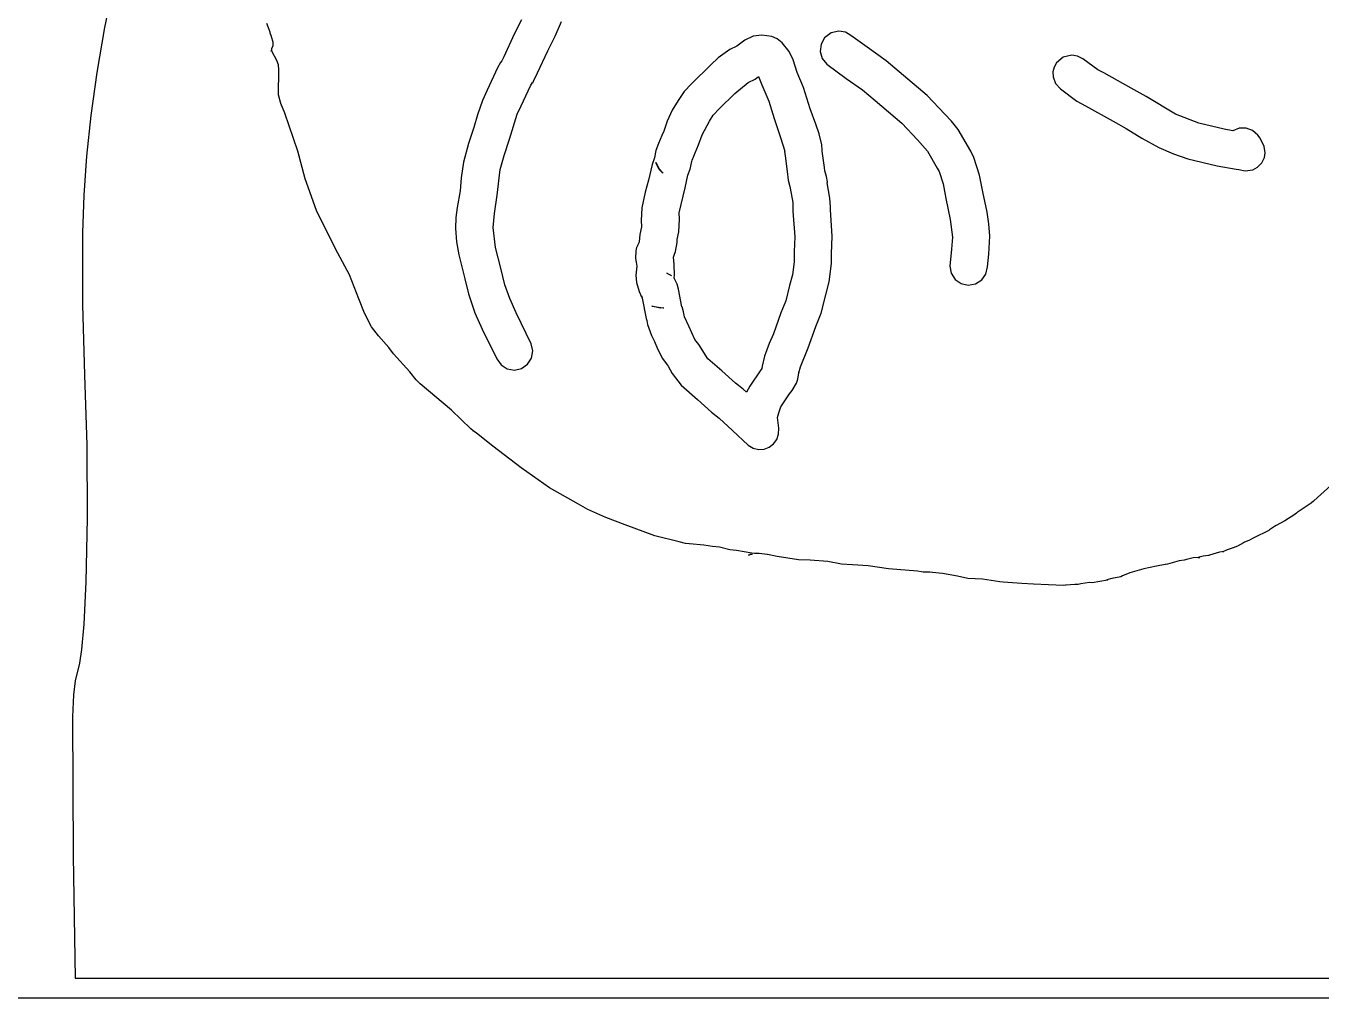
# Model space of a CAD drawing. Extents: x 2 to 598, y 1588 to 7998.
# Drawn here: x 266.2 to 432.1, y 2380.9 to 2505.5 of the extents above; entities that cross this region are included whole.
import ezdxf

# ---------------------------------------------------------------- set-up
doc = ezdxf.new("R2010")
doc.units = 0

msp = doc.modelspace()

# ---------------------------------------------------------------- linework, layer by layer
at = {"layer": 'Calque 1'}
for p, q in [((277.623017, 2511.381271), (276.32553, 2505.256357)), ((329.71709, 2506.239), (328.77916, 2504.4086)), ((276.32553, 2505.256357), (275.313509, 2499.473161)), ((297.50945, 2504.6369), (297.08777, 2505.7506)), ((297.52235, 2504.5379), (297.50945, 2504.6369)), ((334.03328, 2504.1477), (334.843485, 2506.036788)), ((369.351822, 2504.562566), (368.52524, 2503.9331)), ((370.36699, 2504.7837), (369.351822, 2504.562566)), ((371.187343, 2504.642832), (370.36686, 2504.7904)), ((370.36686, 2504.7904), (370.36699, 2504.7837)), ((371.90785, 2504.2235), (371.187343, 2504.642832)), ((297.7058, 2504.0961), (297.52235, 2504.5379)), ((297.7058, 2504.0621), (297.7058, 2504.0961)), ((297.892607, 2503.361097), (297.7058, 2504.0621)), ((297.743, 2502.55), (297.901284, 2502.938925)), ((297.901284, 2502.938925), (297.892607, 2503.361097)), ((328.77916, 2504.4086), (327.45625, 2501.507)), ((333.0721, 2502.2693), (334.03328, 2504.1477)), ((358.32741, 2503.6277), (357.28303, 2502.8489)), ((359.381437, 2504.1207), (358.32741, 2503.6277)), ((360.49524, 2504.2798), (359.381437, 2504.1207)), ((360.49663, 2504.2798), (360.49524, 2504.2798)), ((361.78159, 2504.096137), (360.49663, 2504.2798)), ((362.454498, 2503.789202), (361.78159, 2504.096137)), ((363.1006, 2503.2845), (362.454498, 2503.789202)), ((363.982122, 2502.183764), (363.1006, 2503.2845)), ((368.071909, 2503.113756), (367.96662, 2502.1833)), ((368.52524, 2503.9331), (368.071909, 2503.113756)), ((373.967525, 2502.745762), (371.90785, 2504.2235)), ((297.6035, 2502.208), (297.618, 2502.249)), ((297.618, 2502.24), (297.6035, 2502.208)), ((297.618, 2502.249), (297.61794, 2502.2464)), ((297.61794, 2502.2464), (297.618, 2502.24)), ((297.7327, 2502.5215), (297.743, 2502.5385)), ((297.743, 2502.29), (297.7327, 2502.5215)), ((297.743, 2502.5385), (297.743, 2502.55)), ((297.74312, 2502.2228), (297.743, 2502.29)), ((298.36892, 2501.0414), (297.74312, 2502.2228)), ((327.45625, 2501.507), (327.24851, 2501.0734)), ((331.7776, 2499.425), (333.0721, 2502.2693)), ((354.90906, 2501.347225), (353.94215, 2500.4584)), ((356.41177, 2502.4432), (354.90906, 2501.347225)), ((357.28303, 2502.8489), (356.41177, 2502.4432)), ((364.514725, 2501.123763), (363.982122, 2502.183764)), ((367.96662, 2502.1833), (367.967, 2502.19)), ((367.967, 2502.19), (368.22581, 2501.290023)), ((368.22581, 2501.290023), (368.80933, 2500.5576)), ((376.41765, 2500.9828), (373.967525, 2502.745762)), ((399.079776, 2501.455136), (398.22377, 2500.7317)), ((400.17094, 2501.711), (399.079776, 2501.455136)), ((400.911655, 2501.589591), (400.17092, 2501.7112)), ((400.17092, 2501.7112), (400.17094, 2501.711)), ((401.57859, 2501.2451), (400.911655, 2501.589591)), ((403.52162, 2499.8147), (401.57859, 2501.2451)), ((298.586957, 2500.451645), (298.36892, 2501.0414)), ((298.64435, 2499.8255), (298.586957, 2500.451645)), ((298.60615, 2496.6138), (298.64435, 2499.8255)), ((326.66203, 2500.0906), (325.30759, 2497.2071)), ((327.03824, 2500.7578), (326.66203, 2500.0906)), ((327.18241, 2500.9924), (327.03824, 2500.7578)), ((327.24851, 2501.0734), (327.18241, 2500.9924)), ((353.94215, 2500.4584), (351.46375, 2498.0301)), ((365.0302, 2499.4905), (364.514725, 2501.123763)), ((368.80933, 2500.5576), (371.281528, 2498.73825)), ((378.06768, 2499.5767), (376.41765, 2500.9828)), ((381.66901, 2496.5397), (378.06768, 2499.5767)), ((397.921803, 2500.182923), (397.77212, 2499.5747)), ((397.77212, 2499.5747), (397.78502, 2498.9489)), ((398.22377, 2500.7317), (397.921803, 2500.182923)), ((404.2854, 2499.4271), (403.52162, 2499.8147)), ((275.313509, 2499.473161), (274.555792, 2493.99227)), ((330.86904, 2497.7791), (331.12122, 2498.2267)), ((331.12122, 2498.2267), (331.18792, 2498.1937)), ((331.18792, 2498.1937), (331.22922, 2498.2737)), ((331.22922, 2498.2737), (331.24322, 2498.3027)), ((331.24322, 2498.3027), (331.25612, 2498.3287)), ((331.256, 2498.34), (331.266, 2498.351)), ((331.25612, 2498.3287), (331.256, 2498.34)), ((331.266, 2498.36), (331.7776, 2499.425)), ((331.266, 2498.351), (331.266, 2498.36)), ((351.46375, 2498.0301), (350.55011, 2497.0477)), ((357.02861, 2496.7864), (358.73342, 2498.224)), ((358.73342, 2498.224), (359.64344, 2498.6534)), ((359.64344, 2498.6534), (360.08579, 2498.9599)), ((360.08579, 2498.9599), (360.08604, 2498.9546)), ((360.08604, 2498.9546), (360.50617, 2497.8942)), ((365.83222, 2497.5764), (365.0302, 2499.4905)), ((371.281528, 2498.73825), (373.39665, 2497.2528)), ((397.78502, 2498.9489), (398.10439, 2498.068523)), ((398.10439, 2498.068523), (398.73638, 2497.3774)), ((407.79423, 2497.468), (404.2854, 2499.4271)), ((298.884032, 2495.4992), (298.60615, 2496.6138)), ((325.30759, 2497.2071), (324.72158, 2495.9188)), ((329.67221, 2495.2082), (330.86904, 2497.7791)), ((350.55011, 2497.0477), (349.77238, 2495.8953)), ((355.08919, 2494.8867), (357.02861, 2496.7864)), ((360.50617, 2497.8942), (361.37278, 2495.808)), ((366.68798, 2494.8241), (365.83222, 2497.5764)), ((373.39665, 2497.2528), (374.98725, 2495.8958)), ((383.92572, 2494.1574), (381.66901, 2496.5397)), ((398.73638, 2497.3774), (400.85201, 2495.825)), ((409.71246, 2496.3989), (407.79423, 2497.468)), ((413.48174, 2494.1695), (409.71246, 2496.3989)), ((299.41024, 2494.261), (298.884032, 2495.4992)), ((324.72158, 2495.9188), (324.089113, 2494.044238)), ((329.17715, 2494.1329), (329.67221, 2495.2082)), ((349.01792, 2494.661525), (348.35541, 2493.2536)), ((349.77238, 2495.8953), (349.01792, 2494.661525)), ((354.26857, 2494.0144), (355.08919, 2494.8867)), ((361.37278, 2495.808), (362.05491, 2493.5787)), ((367.40521, 2492.868937), (366.68798, 2494.8241)), ((374.98725, 2495.8958), (378.42166, 2493.005)), ((400.85201, 2495.825), (401.95427, 2495.2318)), ((401.95427, 2495.2318), (401.95427, 2495.2313)), ((401.95427, 2495.2313), (405.48016, 2493.2634)), ((274.555792, 2493.99227), (274.021215, 2488.774274)), ((301.0768, 2489.4096), (299.41024, 2494.261)), ((324.089113, 2494.044238), (323.61932, 2492.4384)), ((328.186, 2490.9589), (329.17715, 2494.1329)), ((348.35541, 2493.2536), (347.93425, 2491.9736)), ((352.83093, 2491.5179), (353.76938, 2493.2393)), ((353.76938, 2493.2393), (354.26857, 2494.0144)), ((362.05491, 2493.5787), (362.86779, 2491.161337)), ((378.42166, 2493.005), (380.41947, 2490.8791)), ((384.77013, 2493.268912), (383.92572, 2494.1574)), ((385.64034, 2492.172), (384.77013, 2493.268912)), ((405.48016, 2493.2634), (407.16171, 2492.3327)), ((416.455021, 2493.013087), (413.48174, 2494.1695)), ((419.70461, 2492.2322), (416.455021, 2493.013087)), ((323.61932, 2492.4384), (322.922898, 2490.38195)), ((347.68362, 2491.4031), (347.25625, 2490.4037)), ((347.93425, 2491.9736), (347.68362, 2491.4031)), ((352.4015, 2490.2162), (352.83093, 2491.5179)), ((367.824956, 2491.636961), (367.40521, 2492.868937)), ((368.16024, 2490.2021), (367.824956, 2491.636961)), ((387.2418, 2489.4218), (385.64034, 2492.172)), ((407.16171, 2492.3327), (409.153707, 2491.089)), ((420.79292, 2492.0343), (419.70461, 2492.2322)), ((421.633515, 2492.366068), (420.79292, 2492.0343)), ((422.50874, 2492.367978), (421.633515, 2492.366068)), ((423.32678, 2492.056799), (422.50874, 2492.367978)), ((423.99582, 2491.4493), (423.32678, 2492.056799)), ((424.311255, 2491.090637), (423.99582, 2491.4493)), ((322.922898, 2490.38195), (322.2747, 2488.0159)), ((327.490325, 2488.87245), (328.186, 2490.9589)), ((347.25625, 2490.4037), (346.93638, 2489.5097)), ((351.93745, 2489.1786), (352.4015, 2490.2162)), ((362.86779, 2491.161337), (363.43002, 2489.4006)), ((368.23674, 2489.536337), (368.16024, 2490.2021)), ((380.41947, 2490.8791), (381.715, 2489.4099)), ((409.153707, 2491.089), (411.34543, 2489.8714)), ((411.34543, 2489.8714), (413.193424, 2489.058309)), ((424.81644, 2490.0101), (424.311255, 2491.090637)), ((424.947327, 2489.204625), (424.81644, 2490.0101)), ((274.021215, 2488.774274), (273.678612, 2483.779758)), ((302.00646, 2485.8563), (301.0768, 2489.4096)), ((322.2747, 2488.0159), (321.99728, 2486.003538)), ((326.9778, 2487.0542), (327.490325, 2488.87245)), ((346.68262, 2488.4141), (346.42683, 2487.7087)), ((346.77252, 2488.7443), (346.68262, 2488.4141)), ((346.82062, 2489.0859), (346.77252, 2488.7443)), ((346.93638, 2489.5097), (346.82062, 2489.0859)), ((351.29563, 2487.0857), (351.54781, 2488.0727)), ((351.54781, 2488.0727), (351.58191, 2488.2442)), ((351.58191, 2488.2442), (351.7695, 2488.7677)), ((351.7695, 2488.7677), (351.93745, 2489.1786)), ((363.43002, 2489.4006), (363.409445, 2489.3762)), ((363.409445, 2489.3762), (363.46462, 2488.8022)), ((363.46462, 2488.8022), (363.75298, 2486.8199)), ((368.22324, 2489.4192), (368.23674, 2489.536337)), ((368.524, 2487.33), (368.22324, 2489.4192)), ((381.715, 2489.4099), (382.96092, 2487.2509)), ((387.65521, 2488.5965), (387.2418, 2489.4218)), ((388.366435, 2486.323162), (387.65521, 2488.5965)), ((413.193424, 2489.058309), (415.064179, 2488.41695)), ((415.064179, 2488.41695), (418.80182, 2487.5181)), ((424.50949, 2487.9244), (424.848418, 2488.609784)), ((424.848418, 2488.609784), (424.947327, 2489.204625)), ((326.61555, 2483.7531), (326.9778, 2487.0542)), ((346.42683, 2487.7087), (345.98293, 2485.6856)), ((346.90544, 2487.9377), (347.335365, 2487.163662)), ((347.34985, 2487.0587), (346.90544, 2487.9377)), ((346.90544, 2487.9377), (346.90544, 2487.9377)), ((347.335365, 2487.163662), (347.77774, 2486.6597)), ((347.78185, 2486.642525), (347.34985, 2487.0587)), ((347.77774, 2486.6597), (347.862006, 2486.5907)), ((347.862006, 2486.5907), (347.78185, 2486.642525)), ((350.68688, 2484.722), (351.02743, 2486.3358)), ((351.02743, 2486.3358), (351.29563, 2487.0857)), ((363.75298, 2486.8199), (363.8677, 2485.714)), ((368.56773, 2486.8716), (368.52333, 2487.3315)), ((368.52333, 2487.3315), (368.524, 2487.33)), ((368.76771, 2486.1533), (368.56773, 2486.8716)), ((382.96092, 2487.2509), (383.20225, 2486.8034)), ((383.20225, 2486.8034), (383.69503, 2485.204825)), ((388.78951, 2484.1942), (388.366435, 2486.323162)), ((418.80182, 2487.5181), (421.25439, 2487.0871)), ((421.25439, 2487.0871), (421.56083, 2487.0501)), ((421.56083, 2487.0501), (422.38765, 2486.8749)), ((422.38765, 2486.8749), (423.35347, 2487.031212)), ((423.35347, 2487.031212), (423.957931, 2487.35183)), ((423.957931, 2487.35183), (424.50949, 2487.9244)), ((303.48286, 2481.7966), (302.00646, 2485.8563)), ((321.99728, 2486.003538), (321.85096, 2484.3355)), ((345.98293, 2485.6856), (345.570015, 2484.1773)), ((349.89726, 2481.5294), (350.68688, 2484.722)), ((363.8677, 2485.714), (364.09508, 2484.8851)), ((364.09508, 2484.8851), (364.12398, 2484.6603)), ((364.12398, 2484.6603), (364.44283, 2482.8326)), ((368.881481, 2485.474775), (368.76771, 2486.1533)), ((368.87262, 2485.3451), (368.881481, 2485.474775)), ((369.208, 2483.3928), (368.87262, 2485.3451)), ((383.69503, 2485.204825), (384.06421, 2483.3514)), ((273.678612, 2483.779758), (273.49682, 2478.969312)), ((321.85096, 2484.3355), (321.486298, 2482.193)), ((326.255612, 2481.417788), (326.61555, 2483.7531)), ((345.570015, 2484.1773), (345.13595, 2482.1515)), ((369.27, 2482.2879), (369.208, 2483.3928)), ((384.06421, 2483.3514), (384.603575, 2480.6593)), ((389.332755, 2481.587862), (388.78951, 2484.1942)), ((304.66987, 2479.3911), (303.48286, 2481.7966)), ((321.486298, 2482.193), (321.322083, 2480.909172)), ((326.07605, 2479.6221), (326.255612, 2481.417788)), ((345.13595, 2482.1515), (345.059325, 2480.525375)), ((349.927535, 2480.698313), (349.89726, 2481.5294)), ((364.44283, 2482.8326), (364.47953, 2482.5375)), ((364.47953, 2482.5375), (364.48253, 2481.7298)), ((364.48253, 2481.7298), (364.72592, 2478.424)), ((369.27, 2481.95), (369.27, 2482.2879)), ((369.27009, 2481.9473), (369.27, 2481.95)), ((369.51814, 2478.4902), (369.27009, 2481.9473)), ((389.578872, 2480.116258), (389.332755, 2481.587862)), ((321.322083, 2480.909172), (321.27786, 2479.4847)), ((345.08845, 2479.7097), (344.87657, 2478.7522)), ((345.059325, 2480.525375), (345.08845, 2479.7097)), ((349.84606, 2479.0624), (349.927535, 2480.698313)), ((384.603575, 2480.6593), (384.91119, 2478.377)), ((389.70935, 2478.5145), (389.578872, 2480.116258)), ((273.49682, 2478.969312), (273.491013, 2469.742981)), ((306.18864, 2476.337), (304.66987, 2479.3911)), ((321.27786, 2479.4847), (321.409533, 2477.781766)), ((326.38976, 2477.0815), (326.07605, 2479.6221)), ((344.87657, 2478.7522), (344.79647, 2477.8163)), ((349.63212, 2478.0929), (349.84606, 2479.0624)), ((349.649785, 2477.706325), (349.63212, 2478.0929)), ((364.72592, 2478.424), (364.64792, 2476.557)), ((369.43344, 2476.2852), (369.51814, 2478.4902)), ((384.91119, 2478.377), (384.768487, 2476.8553)), ((389.571512, 2476.230675), (389.70935, 2478.5145)), ((321.409533, 2477.781766), (321.67733, 2476.139675)), ((327.06152, 2474.4059), (326.38976, 2477.0815)), ((344.36246, 2476.6321), (344.30666, 2475.6616)), ((344.455892, 2477.065337), (344.36246, 2476.6321)), ((344.49114, 2477.1034), (344.455892, 2477.065337)), ((344.52984, 2477.2024), (344.49114, 2477.1034)), ((344.58974, 2477.3435), (344.52984, 2477.2024)), ((344.72617, 2477.6561), (344.58974, 2477.3435)), ((344.79647, 2477.8163), (344.72617, 2477.6561)), ((349.27297, 2476.0755), (349.44815, 2476.5468)), ((349.44815, 2476.5468), (349.649785, 2477.706325)), ((364.64792, 2476.557), (364.62982, 2475.2139)), ((384.768487, 2476.8553), (384.58356, 2474.694)), ((307.67123, 2473.5625), (306.18864, 2476.337)), ((321.67733, 2476.139675), (322.45195, 2473.0654)), ((344.30666, 2475.6616), (344.31066, 2475.6611)), ((344.31066, 2475.6611), (344.41195, 2475.1846)), ((344.47865, 2474.6963), (344.373746, 2473.529975)), ((344.41195, 2475.1846), (344.47865, 2474.6963)), ((349.166, 2475.83), (349.27297, 2476.0755)), ((349.17273, 2475.83), (349.166, 2475.83)), ((349.28383, 2474.9557), (349.17273, 2475.83)), ((349.31203, 2473.512037), (349.28383, 2474.9557)), ((364.62982, 2475.2139), (364.40864, 2473.5861)), ((369.1161, 2472.6766), (369.41944, 2475.0098)), ((369.41944, 2475.0098), (369.43344, 2476.2852)), ((384.58356, 2474.694), (384.74776, 2473.77191)), ((389.38275, 2474.5974), (389.571512, 2476.230675)), ((307.67123, 2473.562), (307.67123, 2473.5625)), ((308.86392, 2470.4945), (307.67123, 2473.562)), ((322.45195, 2473.0654), (322.91704, 2471.143)), ((327.57467, 2472.2949), (327.06152, 2474.4059)), ((344.373746, 2473.529975), (344.45243, 2472.572609)), ((348.34668, 2473.7701), (348.34721, 2473.7706)), ((348.92287, 2473.4398), (348.34668, 2473.7701)), ((348.34721, 2473.7706), (348.83297, 2473.5308)), ((348.83297, 2473.5308), (348.92287, 2473.4398)), ((349.24873, 2473.1801), (349.31203, 2473.512037)), ((349.29883, 2473.0478), (349.24873, 2473.1801)), ((349.65849, 2472.3584), (349.29883, 2473.0478)), ((364.40864, 2473.5861), (364.0283, 2472.1882)), ((384.74776, 2473.77191), (385.252384, 2472.982881)), ((388.645975, 2472.914931), (389.175451, 2473.667273)), ((389.175451, 2473.667273), (389.38275, 2474.5974)), ((328.207651, 2470.524511), (327.57467, 2472.2949)), ((344.45243, 2472.572609), (344.78044, 2471.4128)), ((344.78044, 2471.4128), (345.09205, 2470.7343)), ((349.81972, 2471.7522), (349.65849, 2472.3584)), ((350.26621, 2469.4526), (349.81972, 2471.7522)), ((364.0283, 2472.1882), (363.54668, 2470.2214)), ((368.6784, 2471.0198), (369.1161, 2472.6766)), ((385.252384, 2472.982881), (386.020582, 2472.447078)), ((386.020582, 2472.447078), (386.93536, 2472.2461)), ((386.93536, 2472.2461), (387.87304, 2472.415998)), ((387.87304, 2472.415998), (388.645975, 2472.914931)), ((273.491013, 2469.742981), (273.754481, 2460.779983)), ((309.61696, 2468.640787), (308.86392, 2470.4945)), ((322.91704, 2471.143), (322.95634, 2470.987)), ((322.95634, 2470.987), (323.752838, 2468.698922)), ((329.042951, 2468.696213), (328.207651, 2470.524511)), ((345.09205, 2470.7343), (345.08305, 2470.8743)), ((345.08305, 2470.8743), (345.15025, 2470.617)), ((345.15025, 2470.617), (345.13935, 2470.631)), ((345.13935, 2470.631), (345.15535, 2470.596)), ((345.15535, 2470.596), (345.15535, 2470.586)), ((345.15535, 2470.586), (345.67832, 2467.9804)), ((363.54668, 2470.2214), (362.92449, 2468.6934)), ((368.08051, 2468.6598), (368.6784, 2471.0198)), ((310.5155, 2466.8875), (309.61696, 2468.640787)), ((323.752838, 2468.698922), (324.698, 2466.597125)), ((330.94345, 2464.7445), (329.042951, 2468.696213)), ((346.38557, 2469.5502), (347.87024, 2469.3357)), ((346.38557, 2469.5499), (346.38557, 2469.5502)), ((347.493, 2469.2807), (346.38557, 2469.5499)), ((347.946857, 2469.33745), (347.493, 2469.2807)), ((347.87024, 2469.3357), (347.946857, 2469.33745)), ((350.297729, 2469.458712), (350.260339, 2469.532386)), ((350.260339, 2469.532386), (350.26621, 2469.4526)), ((350.46826, 2468.8367), (350.297729, 2469.458712)), ((350.58402, 2468.1871), (350.46826, 2468.8367)), ((351.15711, 2466.981), (350.58402, 2468.1871)), ((362.92449, 2468.6934), (361.97985, 2465.9953)), ((367.3927, 2466.9514), (368.08051, 2468.6598)), ((311.404137, 2465.734175), (310.5155, 2466.8875)), ((324.698, 2466.597125), (326.55561, 2462.7999)), ((345.67832, 2467.9804), (345.75892, 2467.7102)), ((345.75892, 2467.7102), (345.85092, 2467.2167)), ((345.85092, 2467.2167), (346.352415, 2465.81515)), ((351.89918, 2465.2973), (351.15711, 2466.981)), ((366.43978, 2464.2316), (367.3927, 2466.9514)), ((312.70865, 2464.2525), (311.404137, 2465.734175)), ((331.149488, 2463.814225), (330.94345, 2464.7445)), ((346.352415, 2465.81515), (346.76301, 2465.0307)), ((346.76301, 2465.0307), (347.143985, 2464.093087)), ((351.8997, 2465.2973), (351.89918, 2465.2973)), ((351.91, 2465.2873), (351.8997, 2465.2973)), ((352.43865, 2464.6356), (351.91, 2465.2873)), ((361.440612, 2464.767325), (360.8347, 2463.1516)), ((361.97985, 2465.9953), (361.440612, 2464.767325)), ((313.3329, 2463.4484), (312.70865, 2464.2525)), ((315.4258, 2461.125), (313.3329, 2463.4484)), ((330.988473, 2462.908563), (331.149488, 2463.814225)), ((347.143985, 2464.093087), (347.75416, 2462.8593)), ((353.59568, 2462.7933), (352.43865, 2464.6356)), ((360.8347, 2463.1516), (360.52619, 2461.8871)), ((365.42589, 2461.7672), (366.43978, 2464.2316)), ((326.55561, 2462.7999), (327.094806, 2462.034249)), ((327.094806, 2462.034249), (327.885966, 2461.533229)), ((327.885966, 2461.533229), (328.808636, 2461.373121)), ((328.808636, 2461.373121), (329.72234, 2461.5783)), ((329.72234, 2461.5783), (330.499669, 2462.129319)), ((330.499669, 2462.129319), (330.988473, 2462.908563)), ((347.75416, 2462.8593), (348.35154, 2462.0506)), ((348.35154, 2462.0506), (348.49107, 2461.8867)), ((348.49107, 2461.8867), (349.023747, 2460.926762)), ((355.3532, 2461.2637), (353.59568, 2462.7933)), ((360.4919, 2461.5877), (360.26297, 2461.2911)), ((360.527, 2461.89), (360.4919, 2461.5877)), ((360.52619, 2461.8871), (360.527, 2461.89)), ((365.24347, 2461.0318), (365.42589, 2461.7672)), ((273.754481, 2460.779983), (274.037911, 2451.765021)), ((316.23867, 2460.1142), (315.4258, 2461.125)), ((316.74561, 2459.5902), (316.23867, 2460.1142)), ((349.023747, 2460.926762), (350.14885, 2459.4383)), ((357.10089, 2459.699), (355.3532, 2461.2637)), ((360.26297, 2461.2911), (358.93592, 2459.2933)), ((364.93554, 2459.7039), (365.11951, 2460.1907)), ((365.11951, 2460.1907), (365.24147, 2461.0088)), ((365.24027, 2461.0434), (365.24079, 2461.1104)), ((365.24227, 2461.0814), (365.24027, 2461.0434)), ((365.24079, 2461.1104), (365.24127, 2461.1104)), ((365.24127, 2461.1104), (365.24227, 2461.0814)), ((365.24147, 2461.0088), (365.24347, 2461.0318)), ((320.77069, 2456.223), (316.74561, 2459.5902)), ((350.14885, 2459.4383), (352.25363, 2457.5857)), ((358.0998, 2458.9342), (357.10089, 2459.699)), ((358.53802, 2458.5295), (358.0998, 2458.9342)), ((358.93592, 2459.2933), (358.53802, 2458.5295)), ((362.94031, 2456.6478), (364.0343, 2458.3226)), ((364.0343, 2458.3226), (364.389932, 2458.74295)), ((364.389932, 2458.74295), (364.93554, 2459.7039)), ((352.25363, 2457.5857), (354.03956, 2455.9874)), ((362.64783, 2455.8943), (362.94031, 2456.6478)), ((323.24134, 2453.8552), (320.77069, 2456.223)), ((354.03956, 2455.9874), (355.03744, 2455.2246)), ((355.03744, 2455.2246), (356.732517, 2453.630562)), ((362.48246, 2455.2851), (362.64783, 2455.8943)), ((362.65919, 2453.9182), (362.48246, 2455.2851)), ((323.525182, 2453.564687), (323.24134, 2453.8552)), ((323.509769, 2453.59135), (323.50076, 2453.5699)), ((323.50076, 2453.5699), (323.525182, 2453.564687)), ((323.96016, 2453.2702), (323.509769, 2453.59135)), ((326.0453, 2451.6403), (323.96016, 2453.2702)), ((356.732517, 2453.630562), (358.73592, 2451.7654)), ((362.40331, 2452.467456), (362.641927, 2453.144362)), ((362.641927, 2453.144362), (362.65919, 2453.9182)), ((274.037911, 2451.765021), (274.09199, 2442.3828)), ((329.651346, 2448.857362), (326.0453, 2451.6403)), ((358.73592, 2451.7654), (359.397883, 2451.364288)), ((360.790185, 2451.254727), (361.434355, 2451.499)), ((361.434355, 2451.499), (361.986425, 2451.911123)), ((361.986425, 2451.911123), (362.40331, 2452.467456)), ((359.397883, 2451.364288), (360.097, 2451.201944)), ((360.097, 2451.201944), (360.790185, 2451.254727)), ((333.32031, 2446.2722), (329.651346, 2448.857362)), ((433.37379, 2446.5946), (431.64056, 2445.0381)), ((337.00484, 2444.1875), (333.32031, 2446.2722)), ((431.64056, 2445.0381), (431.13982, 2444.5828)), ((338.18978, 2443.5178), (337.00484, 2444.1875)), ((340.493981, 2442.489687), (338.18978, 2443.5178)), ((429.16112, 2443.2253), (429.07012, 2443.1593)), ((429.93627, 2443.741), (429.16112, 2443.2253)), ((430.83751, 2444.3151), (429.93627, 2443.741)), ((430.864315, 2444.347662), (430.83751, 2444.3151)), ((431.13982, 2444.5828), (430.864315, 2444.347662)), ((274.09199, 2442.3828), (273.902878, 2434.224783)), ((342.97915, 2441.5365), (340.493981, 2442.489687)), ((346.78771, 2440.1227), (342.97915, 2441.5365)), ((427.47026, 2442.0456), (426.34475, 2441.456)), ((428.74254, 2442.8579), (427.47026, 2442.0456)), ((428.75284, 2442.8679), (428.74254, 2442.8579)), ((428.78074, 2442.9009), (428.75284, 2442.8679)), ((428.94455, 2443.057), (428.78074, 2442.9009)), ((429.07012, 2443.1593), (428.94455, 2443.057)), ((349.88674, 2439.3553), (346.78771, 2440.1227)), ((423.49118, 2439.8917), (422.87106, 2439.5408)), ((425.42232, 2440.8178), (423.49118, 2439.8917)), ((425.522323, 2440.924337), (425.42232, 2440.8178)), ((426.15355, 2441.3521), (425.522323, 2440.924337)), ((426.34475, 2441.456), (426.15355, 2441.3521)), ((350.70426, 2439.1512), (349.88674, 2439.3553)), ((351.20139, 2439.1142), (350.70426, 2439.1512)), ((351.21169, 2439.1142), (351.20139, 2439.1142)), ((353.05809, 2438.9602), (351.21169, 2439.1142)), ((354.18567, 2438.754), (353.05809, 2438.9602)), ((355.059, 2438.67), (354.18567, 2438.754)), ((355.091, 2438.67), (355.059, 2438.67)), ((355.09068, 2438.6672), (355.091, 2438.67)), ((356.37535, 2438.353), (355.09068, 2438.6672)), ((357.25489, 2438.244), (356.37535, 2438.353)), ((359.20981, 2437.906), (357.25489, 2438.244)), ((420.08105, 2438.3294), (419.51467, 2438.0902)), ((420.86911, 2438.5971), (420.08105, 2438.3294)), ((421.40035, 2438.8012), (420.86911, 2438.5971)), ((422.15379, 2439.2384), (421.40035, 2438.8012)), ((422.3145, 2439.3124), (422.15379, 2439.2384)), ((422.87106, 2439.5408), (422.3145, 2439.3124)), ((359.2344, 2437.8022), (358.7936, 2437.6612)), ((358.7936, 2437.6612), (358.8665, 2437.6962)), ((358.8665, 2437.6962), (359.01585, 2437.7672)), ((359.01585, 2437.7672), (359.07115, 2437.7772)), ((359.07115, 2437.7772), (359.23445, 2437.8022)), ((359.53227, 2437.868), (359.20981, 2437.906)), ((359.23445, 2437.8022), (359.2344, 2437.8022)), ((359.61697, 2437.889), (359.53227, 2437.868)), ((360.1482, 2437.878), (359.61697, 2437.889)), ((361.19, 2437.7333), (360.1482, 2437.878)), ((361.2003, 2437.7333), (361.19, 2437.7333)), ((362.47309, 2437.4682), (361.2003, 2437.7333)), ((365.1799, 2437.0419), (362.47309, 2437.4682)), ((366.671125, 2437.015225), (365.1799, 2437.0419)), ((368.959, 2436.86), (366.671125, 2437.015225)), ((370.71073, 2436.5176), (368.9589, 2436.8603)), ((368.9589, 2436.8603), (368.959, 2436.86)), ((413.92494, 2436.9149), (412.43045, 2436.5129)), ((414.57141, 2437.0188), (413.92494, 2436.9149)), ((415.04373, 2437.1583), (414.57141, 2437.0188)), ((415.72689, 2437.318), (415.04373, 2437.1583)), ((416.59661, 2437.35), (415.72689, 2437.318)), ((416.48755, 2437.3854), (416.35164, 2437.3594)), ((416.35164, 2437.3594), (416.36194, 2437.3594)), ((416.36194, 2437.3594), (416.362, 2437.36)), ((416.362, 2437.36), (416.566568, 2437.350125)), ((416.491435, 2437.4063), (416.48755, 2437.3854)), ((417.01207, 2437.5244), (416.491435, 2437.4063)), ((416.566568, 2437.350125), (416.59661, 2437.35)), ((417.67662, 2437.6204), (417.01207, 2437.5244)), ((417.72362, 2437.6204), (417.67662, 2437.6204)), ((417.81762, 2437.6464), (417.72362, 2437.6204)), ((418.26772, 2437.7942), (417.81762, 2437.6464)), ((419.10126, 2438.0402), (418.26772, 2437.7942)), ((419.640365, 2438.147325), (419.10126, 2438.0402)), ((419.51467, 2438.0902), (419.640365, 2438.147325)), ((372.10496, 2436.4206), (370.71073, 2436.5176)), ((374.09606, 2436.2816), (372.10496, 2436.4206)), ((376.69848, 2435.9012), (374.09606, 2436.2816)), ((380.429, 2435.6), (376.69848, 2435.9012)), ((380.42928, 2435.602), (380.429, 2435.6)), ((380.91142, 2435.512), (380.42928, 2435.602)), ((381.13777, 2435.47), (380.91142, 2435.512)), ((382.008, 2435.48), (381.13777, 2435.47)), ((382.00778, 2435.4714), (382.008, 2435.48)), ((382.36331, 2435.4404), (382.00778, 2435.4714)), ((383.6423, 2435.3298), (382.36331, 2435.4404)), ((385.535725, 2434.972212), (383.6423, 2435.3298)), ((386.86485, 2434.6714), (385.535725, 2434.972212)), ((406.46748, 2434.9014), (405.29597, 2434.6626)), ((406.680245, 2435.030275), (406.46748, 2434.9014)), ((407.61676, 2435.4032), (406.680245, 2435.030275)), ((409.421227, 2435.909625), (407.61676, 2435.4032)), ((411.03257, 2436.2476), (409.421227, 2435.909625)), ((412.14, 2436.46), (411.03257, 2436.2476)), ((412.20049, 2436.4569), (412.14, 2436.46)), ((412.43045, 2436.5129), (412.20049, 2436.4569)), ((273.902878, 2434.224783), (273.64952, 2428.830187)), ((388.77119, 2434.5691), (386.86485, 2434.6714)), ((390.96124, 2434.2482), (388.77119, 2434.5691)), ((391.4103, 2434.1822), (390.96124, 2434.2482)), ((393.79, 2434.04), (391.4103, 2434.1822)), ((393.79021, 2434.0426), (393.79, 2434.04)), ((395.28005, 2433.9419), (393.79021, 2434.0426)), ((399.13097, 2433.7848), (395.28005, 2433.9419)), ((399.39659, 2433.7948), (399.13097, 2433.7848)), ((399.45449, 2433.8088), (399.39659, 2433.7948)), ((400.56863, 2433.9106), (399.45449, 2433.8088)), ((400.58773, 2433.9106), (400.56863, 2433.9106)), ((401.012, 2433.9106), (400.58773, 2433.9106)), ((401.35099, 2433.9676), (401.012, 2433.9106)), ((402.44097, 2434.145375), (401.35099, 2433.9676)), ((402.80465, 2434.1262), (402.44097, 2434.145375)), ((404.75905, 2434.4689), (402.80465, 2434.1262)), ((405.29597, 2434.6626), (404.68956, 2434.47815)), ((404.68956, 2434.47815), (404.75905, 2434.4689)), ((273.64952, 2428.830187), (273.368188, 2425.567973)), ((273.368188, 2425.567973), (273.09515, 2423.8071)), ((273.09515, 2423.8071), (272.546746, 2421.542825)), ((272.546746, 2421.542825), (272.328697, 2419.783903)), ((272.328697, 2419.783903), (272.22131, 2416.9321)), ((272.22131, 2416.9321), (272.208, 2416.94)), ((272.208, 2416.94), (272.317725, 2399.144737)), ((272.317725, 2399.144737), (272.55165, 2383.4821)), ((272.55165, 2383.4821), (582.996, 2383.48))]:
    msp.add_line(p, q, dxfattribs=at)
at = {"layer": 'coupe'}
for p, q in [((408.014, 2380.92), (1.99988, 2380.92)), ((598, 2380.92), (408.014, 2380.92))]:
    msp.add_line(p, q, dxfattribs=at)

doc.saveas('drawing.dxf')
